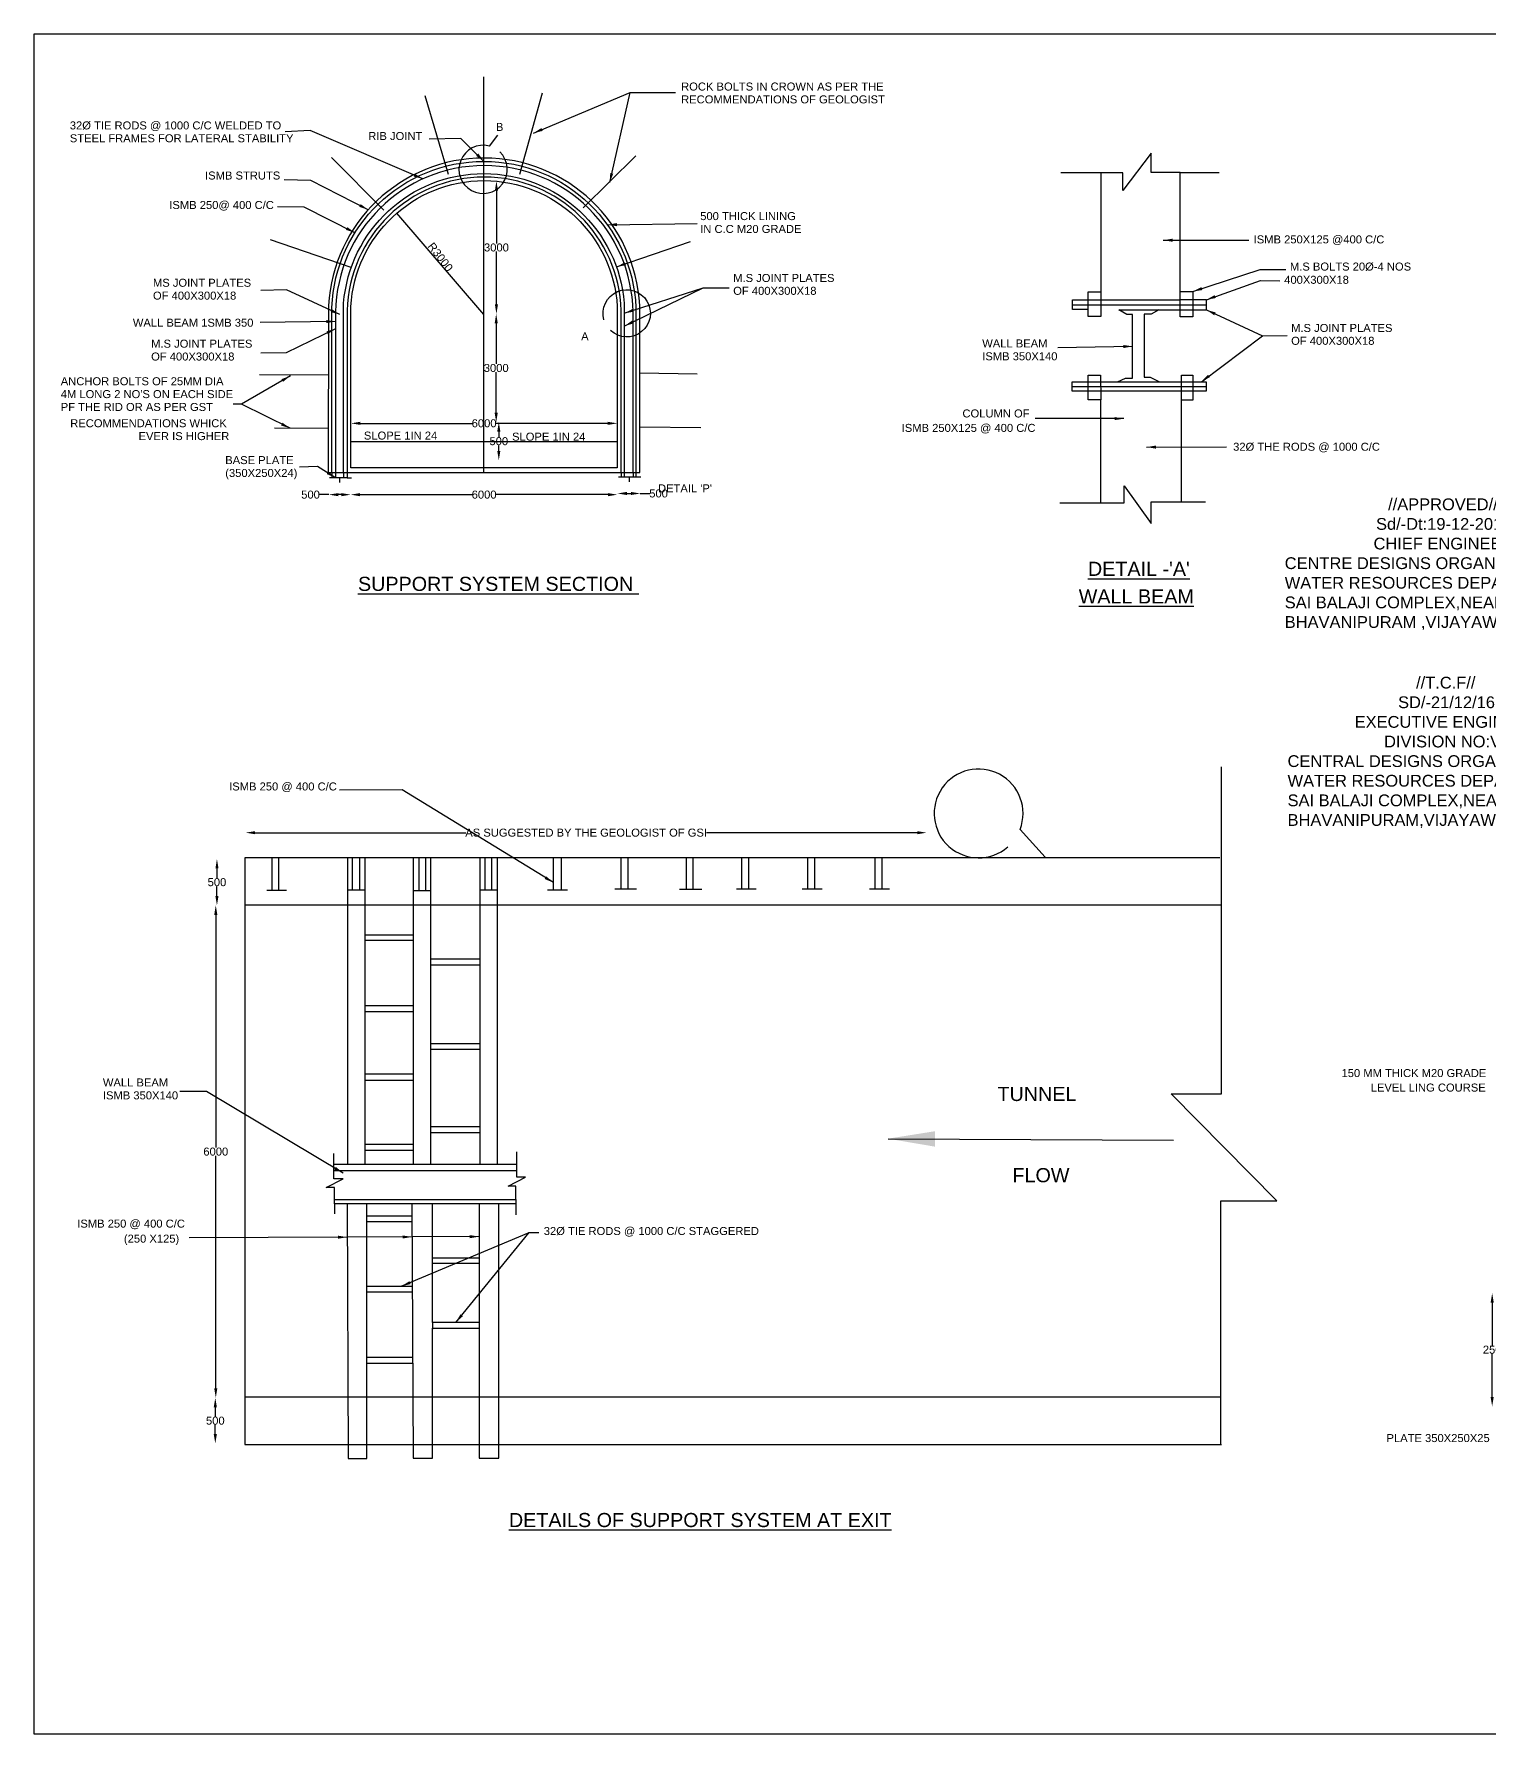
# Model space of a CAD drawing. Header units: millimetres. Extents: x 5124 to 3339048, y 2311 to 45925018.
# Drawn here: x 3333208 to 3336300, y 45921406 to 45925018 of the extents above; entities that cross this region are included whole.
import ezdxf

# ---------------------------------------------------------------- set-up
doc = ezdxf.new("R2010")
doc.units = ezdxf.units.MM
doc.header["$MEASUREMENT"] = 0
for name, color, linetype in [('DIMENSION', 7, 'Continuous'), ('DRAWING', 2, 'Continuous'), ('TEXT', 7, 'Continuous')]:
    doc.layers.add(name, color=color, linetype=linetype)
doc.styles.get("Standard").update_dxf_attribs({"font": 'arial.ttf', "height": 17})
doc.dimstyles.get("Standard").update_dxf_attribs({"dimtxt": 200, "dimasz": 110, "dimexe": 0.18, "dimexo": 0.0625, "dimgap": 0.09, "dimtad": 0, "dimtih": 1, "dimtoh": 1, "dimdec": 0, "dimzin": 0, "dimdsep": 46, "dimtxsty": 'Standard', "dimblk": 'OBLIQUE', "dimcen": 0.09, "dimse1": 1, "dimse2": 1, "dimadec": 0, "dimazin": 0, "dimtfac": 1, "dimtdec": 0, "dimtofl": 0, "dimtmove": 0, "dimatfit": 3, "dimfxl": 1, "dimtolj": 1, "dimtzin": 0, "dimarcsym": 0})

# ---------------------------------------------------------------- blocks, each defined once
blk = doc.blocks.new('*D44')
at = {"layer": 'Defpoints', "color": 0}
for p in [(3334187.2, 45924705), (3334190, 45924705), (3334189.5, 45924423)]:
    blk.add_point(p, dxfattribs=at)
at = {"layer": 'DIMENSION', "color": 0, "lineweight": -2}
for p, q in [((3334190, 45924685), (3334190, 45924572.8)), ((3334190, 45924443), (3334190, 45924555.2))]:
    blk.add_line(p, q, dxfattribs=at)
at = {"layer": 'DIMENSION', "color": 0}
for points in [[(3334186.7, 45924685), (3334193.3, 45924685), (3334190, 45924705)], [(3334186.7, 45924443), (3334193.3, 45924443), (3334190, 45924423)]]:
    blk.add_solid(points, dxfattribs=at)
at = {"layer": 'DIMENSION', "color": 0, "insert": (3334190, 45924564), "char_height": 17, "attachment_point": 5}
blk.add_mtext('\\A1;3000', dxfattribs=at)
blk = doc.blocks.new('*D47')
at = {"layer": 'Defpoints', "color": 0}
for p in [(3334447, 45924041.5), (3334495.5, 45924041.5), (3334495.5, 45924040.5)]:
    blk.add_point(p, dxfattribs=at)
at = {"layer": 'DIMENSION', "color": 0, "lineweight": -2}
for p, q in [((3334467, 45924041.5), (3334475.5, 45924041.5)), ((3334495.5, 45924041.5), (3334515.5, 45924041.5))]:
    blk.add_line(p, q, dxfattribs=at)
at = {"layer": 'DIMENSION', "color": 0}
for points in [[(3334467, 45924044.8), (3334467, 45924038.2), (3334447, 45924041.5)], [(3334475.5, 45924044.8), (3334475.5, 45924038.2), (3334495.5, 45924041.5)]]:
    blk.add_solid(points, dxfattribs=at)
at = {"layer": 'DIMENSION', "color": 0, "insert": (3334534.3, 45924041.5), "char_height": 17, "attachment_point": 5}
blk.add_mtext('\\A1;500', dxfattribs=at)
blk = doc.blocks.new('*D48')
at = {"layer": 'Defpoints', "color": 0}
for p in [(3333880.5, 45924039.5), (3333880.5, 45924039), (3334447, 45924041.5)]:
    blk.add_point(p, dxfattribs=at)
at = {"layer": 'DIMENSION', "color": 0, "lineweight": -2}
for p, q in [((3333900.5, 45924039), (3334138.3, 45924039)), ((3334427, 45924039), (3334189.2, 45924039))]:
    blk.add_line(p, q, dxfattribs=at)
at = {"layer": 'DIMENSION', "color": 0}
for points in [[(3333900.5, 45924042.3), (3333900.5, 45924035.7), (3333880.5, 45924039)], [(3334427, 45924042.3), (3334427, 45924035.7), (3334447, 45924039)]]:
    blk.add_solid(points, dxfattribs=at)
at = {"layer": 'DIMENSION', "color": 0, "insert": (3334163.8, 45924039), "char_height": 17, "attachment_point": 5}
blk.add_mtext('\\A1;6000', dxfattribs=at)
blk = doc.blocks.new('*D49')
at = {"layer": 'Defpoints', "color": 0}
for p in [(3333834, 45924039), (3333834, 45924039), (3333880.5, 45924039)]:
    blk.add_point(p, dxfattribs=at)
at = {"layer": 'DIMENSION', "color": 0, "lineweight": -2}
for p, q in [((3333834, 45924039), (3333814, 45924039)), ((3333860.5, 45924039), (3333854, 45924039))]:
    blk.add_line(p, q, dxfattribs=at)
at = {"layer": 'DIMENSION', "color": 0}
for points in [[(3333854, 45924042.3), (3333854, 45924035.7), (3333834, 45924039)], [(3333860.5, 45924042.3), (3333860.5, 45924035.7), (3333880.5, 45924039)]]:
    blk.add_solid(points, dxfattribs=at)
at = {"layer": 'DIMENSION', "color": 0, "insert": (3333795.2, 45924039), "char_height": 17, "attachment_point": 5}
blk.add_mtext('\\A1;500', dxfattribs=at)
blk = doc.blocks.new('*D50')
at = {"layer": 'Defpoints', "color": 0}
for p in [(3334192, 45924193), (3334192, 45924112), (3334195, 45924112)]:
    blk.add_point(p, dxfattribs=at)
at = {"layer": 'DIMENSION', "color": 0, "lineweight": -2}
for p, q in [((3334195, 45924173), (3334195, 45924161.3)), ((3334195, 45924132), (3334195, 45924143.7))]:
    blk.add_line(p, q, dxfattribs=at)
at = {"layer": 'DIMENSION', "color": 0}
for points in [[(3334191.7, 45924173), (3334198.3, 45924173), (3334195, 45924193)], [(3334191.7, 45924132), (3334198.3, 45924132), (3334195, 45924112)]]:
    blk.add_solid(points, dxfattribs=at)
at = {"layer": 'DIMENSION', "color": 0, "insert": (3334195, 45924152.5), "char_height": 17, "attachment_point": 5}
blk.add_mtext('\\A1;500', dxfattribs=at)
blk = doc.blocks.new('*D51')
at = {"layer": 'Defpoints', "color": 0}
for p in [(3334189.5, 45924423), (3334189.5, 45924423), (3334195, 45924193)]:
    blk.add_point(p, dxfattribs=at)
at = {"layer": 'DIMENSION', "color": 0, "lineweight": -2}
for p, q in [((3334189.5, 45924403), (3334189.5, 45924316.8)), ((3334189.5, 45924213), (3334189.5, 45924299.2))]:
    blk.add_line(p, q, dxfattribs=at)
at = {"layer": 'DIMENSION', "color": 0}
for points in [[(3334186.2, 45924403), (3334192.8, 45924403), (3334189.5, 45924423)], [(3334186.2, 45924213), (3334192.8, 45924213), (3334189.5, 45924193)]]:
    blk.add_solid(points, dxfattribs=at)
at = {"layer": 'DIMENSION', "color": 0, "insert": (3334189.5, 45924308), "char_height": 17, "attachment_point": 5}
blk.add_mtext('\\A1;3000', dxfattribs=at)
blk = doc.blocks.new('*D52')
at = {"layer": 'Defpoints', "color": 0}
for p in [(3333881, 45924190.5), (3334446.5, 45924190.5), (3334446.5, 45924190.5)]:
    blk.add_point(p, dxfattribs=at)
at = {"layer": 'DIMENSION', "color": 0, "lineweight": -2}
for p, q in [((3333901, 45924190.5), (3334138.3, 45924190.5)), ((3334426.5, 45924190.5), (3334189.2, 45924190.5))]:
    blk.add_line(p, q, dxfattribs=at)
at = {"layer": 'DIMENSION', "color": 0}
for points in [[(3333901, 45924193.8), (3333901, 45924187.2), (3333881, 45924190.5)], [(3334426.5, 45924193.8), (3334426.5, 45924187.2), (3334446.5, 45924190.5)]]:
    blk.add_solid(points, dxfattribs=at)
at = {"layer": 'DIMENSION', "color": 0, "insert": (3334163.8, 45924190.5), "char_height": 17, "attachment_point": 5}
blk.add_mtext('\\A1;6000', dxfattribs=at)
blk = doc.blocks.new('*D53')
at = {"layer": 'Defpoints', "color": 0}
for p in [(3333657.5, 45923320), (3335103.5, 45923321), (3335103.5, 45923321)]:
    blk.add_point(p, dxfattribs=at)
at = {"layer": 'DIMENSION', "color": 0, "lineweight": -2}
for p, q in [((3333677.5, 45923321), (3334124.8, 45923321)), ((3335083.5, 45923321), (3334636.2, 45923321))]:
    blk.add_line(p, q, dxfattribs=at)
at = {"layer": 'DIMENSION', "color": 0}
for points in [[(3333677.5, 45923324.3), (3333677.5, 45923317.7), (3333657.5, 45923321)], [(3335083.5, 45923324.3), (3335083.5, 45923317.7), (3335103.5, 45923321)]]:
    blk.add_solid(points, dxfattribs=at)
at = {"layer": 'DIMENSION', "color": 0, "insert": (3334380.5, 45923321), "char_height": 17, "attachment_point": 5}
blk.add_mtext('\\A1;AS SUGGESTED BY THE GEOLOGIST OF GSI', dxfattribs=at)
blk = doc.blocks.new('*D54')
at = {"layer": 'Defpoints', "color": 0}
for p in [(3333592.5, 45923265), (3333596.5, 45923265), (3333595.5, 45923166.5)]:
    blk.add_point(p, dxfattribs=at)
at = {"layer": 'DIMENSION', "color": 0, "lineweight": -2}
for p, q in [((3333596.5, 45923245), (3333596.5, 45923224.5)), ((3333596.5, 45923186.5), (3333596.5, 45923207))]:
    blk.add_line(p, q, dxfattribs=at)
at = {"layer": 'DIMENSION', "color": 0}
for points in [[(3333593.2, 45923245), (3333599.8, 45923245), (3333596.5, 45923265)], [(3333593.2, 45923186.5), (3333599.8, 45923186.5), (3333596.5, 45923166.5)]]:
    blk.add_solid(points, dxfattribs=at)
at = {"layer": 'DIMENSION', "color": 0, "insert": (3333596.5, 45923215.8), "char_height": 17, "attachment_point": 5}
blk.add_mtext('\\A1;500', dxfattribs=at)
blk = doc.blocks.new('*D55')
at = {"layer": 'Defpoints', "color": 0}
for p in [(3333595.5, 45923166.5), (3333594, 45922120.5), (3333594, 45922120.5)]:
    blk.add_point(p, dxfattribs=at)
at = {"layer": 'DIMENSION', "color": 0, "lineweight": -2}
for p, q in [((3333594, 45923146.5), (3333594, 45922652.3)), ((3333594, 45922140.5), (3333594, 45922634.7))]:
    blk.add_line(p, q, dxfattribs=at)
at = {"layer": 'DIMENSION', "color": 0}
for points in [[(3333590.7, 45923146.5), (3333597.3, 45923146.5), (3333594, 45923166.5)], [(3333590.7, 45922140.5), (3333597.3, 45922140.5), (3333594, 45922120.5)]]:
    blk.add_solid(points, dxfattribs=at)
at = {"layer": 'DIMENSION', "color": 0, "insert": (3333594, 45922643.5), "char_height": 17, "attachment_point": 5}
blk.add_mtext('\\A1;6000', dxfattribs=at)
blk = doc.blocks.new('*D56')
at = {"layer": 'Defpoints', "color": 0}
for p in [(3333594, 45922120.5), (3333592.5, 45922023.5), (3333593, 45922023.5)]:
    blk.add_point(p, dxfattribs=at)
at = {"layer": 'DIMENSION', "color": 0, "lineweight": -2}
for p, q in [((3333593, 45922100.5), (3333593, 45922080.8)), ((3333593, 45922043.5), (3333593, 45922063.2))]:
    blk.add_line(p, q, dxfattribs=at)
at = {"layer": 'DIMENSION', "color": 0}
for points in [[(3333589.7, 45922100.5), (3333596.3, 45922100.5), (3333593, 45922120.5)], [(3333589.7, 45922043.5), (3333596.3, 45922043.5), (3333593, 45922023.5)]]:
    blk.add_solid(points, dxfattribs=at)
at = {"layer": 'DIMENSION', "color": 0, "insert": (3333593, 45922072), "char_height": 17, "attachment_point": 5}
blk.add_mtext('\\A1;500', dxfattribs=at)
blk = doc.blocks.new('*D58')
at = {"layer": 'Defpoints', "color": 0}
for p in [(3336304.5, 45922343), (3336304.5, 45922343), (3336305, 45922102.5)]:
    blk.add_point(p, dxfattribs=at)
at = {"layer": 'DIMENSION', "color": 0, "lineweight": -2}
for p, q in [((3336304.5, 45922323), (3336304.5, 45922231.5)), ((3336304.5, 45922122.5), (3336304.5, 45922214))]:
    blk.add_line(p, q, dxfattribs=at)
at = {"layer": 'DIMENSION', "color": 0}
for points in [[(3336301.2, 45922323), (3336307.8, 45922323), (3336304.5, 45922343)], [(3336301.2, 45922122.5), (3336307.8, 45922122.5), (3336304.5, 45922102.5)]]:
    blk.add_solid(points, dxfattribs=at)
at = {"layer": 'DIMENSION', "color": 0, "insert": (3336304.5, 45922222.8), "char_height": 17, "attachment_point": 5}
blk.add_mtext('\\A1;250', dxfattribs=at)

msp = doc.modelspace()

# ---------------------------------------------------------------- linework, layer by layer
at = {"layer": 'DIMENSION', "color": 0}
msp.add_lwpolyline([(3333658.5, 45922021.5), (3335729.5, 45922021.5)], dxfattribs=at)
at = {"layer": 'DRAWING', "color": 0}
msp.add_lwpolyline([(3339048, 45921406.5), (3333208, 45921406.5), (3333208, 45925017.5), (3339048, 45925017.5)], close=True, dxfattribs=at)
for points in [[(3334163.5, 45924086), (3334163.5, 45924926.5)], [(3334088, 45924719), (3334038.5, 45924886.5)], [(3334240, 45924720), (3334288, 45924892.5)], [(3333951, 45924643.5), (3333839.5, 45924755)], [(3334374.5, 45924648), (3334486, 45924758.5)], [(3335642, 45924723.5), (3335580.5, 45924723.5), (3335580.5, 45924764.5), (3335520.5, 45924685), (3335520.5, 45924722.5), (3335388.5, 45924722.5)], [(3335473.5, 45924722.5), (3335473.5, 45924417.5), (3335446.5, 45924417.5), (3335446.5, 45924469.5), (3335473.5, 45924469.5)], [(3335642, 45924470.5), (3335642, 45924723.5), (3335725, 45924723.5)], [(3334163.5, 45924422), (3333978.2, 45924636.7)], [(3333881.5, 45924521.3), (3333710, 45924580)], [(3335446.5, 45924432), (3335413.5, 45924432), (3335413.5, 45924452.5), (3335642, 45924452.5)], [(3335509, 45924279), (3335525.5, 45924286.5), (3335541, 45924286.5), (3335541, 45924421.5), (3335529, 45924421.5), (3335511.5, 45924431.5), (3335697.5, 45924431.5), (3335697.5, 45924453), (3335642, 45924453), (3335642, 45924470.5), (3335669, 45924470.5), (3335669, 45924416.5), (3335642, 45924416.5), (3335642, 45924453)], [(3335413.5, 45924442.2), (3335697.5, 45924442.2)], [(3335596.5, 45924431.5), (3335580, 45924422.5), (3335565.5, 45924422.5), (3335565.5, 45924288.5), (3335578.5, 45924288.5), (3335598, 45924279)], [(3333833.1, 45924292.5), (3333686.5, 45924293.5)], [(3334494.5, 45924297.5), (3334616.5, 45924296)], [(3335644.5, 45924024), (3335644.5, 45924279), (3335697, 45924279), (3335697, 45924258.5), (3335412.5, 45924258.5), (3335412.5, 45924279), (3335644.5, 45924279)], [(3335412.5, 45924268.8), (3335697, 45924268.8)], [(3335473.5, 45924021.5), (3335473.5, 45924240.5), (3335446.5, 45924240.5), (3335446.5, 45924293), (3335473, 45924293), (3335473.5, 45924240.5)], [(3335669, 45924293), (3335669, 45924239.5), (3335644.5, 45924239.5)], [(3335644.5, 45924279), (3335644.5, 45924292.5), (3335669, 45924292.5)], [(3333832.8, 45924179.5), (3333718.5, 45924180)], [(3334494.5, 45924183.3), (3334624, 45924181.5)], [(3333881, 45924152), (3334446.5, 45924152)], [(3333840.5, 45924086), (3333840.5, 45924075)], [(3333848.5, 45924086), (3333848.5, 45924075)], [(3333865.5, 45924086), (3333865.5, 45924075)], [(3334455, 45924086), (3334455, 45924077)], [(3334461.5, 45924086), (3334461.5, 45924077)], [(3334480, 45924086), (3334480, 45924077)], [(3334486, 45924086), (3334486, 45924077)], [(3333857, 45924075), (3333857, 45924065)], [(3333873, 45924075), (3333882, 45924075)], [(3334449, 45924077), (3334496.5, 45924077)], [(3334471.5, 45924077), (3334471.5, 45924066)], [(3335386.5, 45924021.5), (3335523, 45924021.5), (3335523, 45924058), (3335580, 45923978), (3335580, 45924024), (3335696, 45924024)], [(3335728, 45922020), (3335728, 45922539), (3335847, 45922539), (3335622.5, 45922766.5), (3335729.5, 45922766.5), (3335729.5, 45923461)], [(3335726, 45923267.5), (3333656, 45923267.5), (3333656, 45922021.5), (3333658.5, 45922021.5), (3333659, 45922021.5)], [(3333714, 45923199), (3333714, 45923267.5)], [(3333728, 45923199), (3333728, 45923267.5)], [(3333873.5, 45923267.5), (3333873.5, 45922616.5)], [(3333884.5, 45923199.5), (3333884.5, 45923267.5)], [(3333900, 45923199.5), (3333900, 45923267.5)], [(3333911.5, 45922617), (3333911.5, 45923267.5)], [(3334013, 45923267.5), (3334013, 45922617.5)], [(3334025, 45923267.5), (3334025, 45923198)], [(3334040, 45923198), (3334040, 45923267.5)], [(3334050.5, 45922616.5), (3334050.5, 45923267.5)], [(3334154.5, 45923267.5), (3334154.5, 45922616.5)], [(3334165, 45923268), (3334165, 45923199.5)], [(3334180, 45923199.5), (3334180, 45923267.5)], [(3334192, 45922616), (3334192, 45923267.5)], [(3334311, 45923199), (3334311, 45923267.5)], [(3334328, 45923199.5), (3334328, 45923267.5)], [(3334454.5, 45923267.5), (3334454.5, 45923201.5)], [(3334469.5, 45923201.5), (3334469.5, 45923267.5)], [(3334593, 45923267.5), (3334593, 45923201)], [(3334607, 45923267.5), (3334607, 45923201)], [(3334711, 45923202), (3334711, 45923268)], [(3334726, 45923202), (3334726, 45923267.5)], [(3334851, 45923202), (3334851, 45923268)], [(3334866, 45923202), (3334866, 45923267.5)], [(3334994, 45923202), (3334994, 45923268)], [(3335009, 45923202), (3335009, 45923267.5)], [(3333702.5, 45923199), (3333744.5, 45923199)], [(3333873.5, 45923199.5), (3333911.5, 45923199.5)], [(3334013, 45923198), (3334050.5, 45923198)], [(3334154, 45923199.5), (3334192, 45923199.5)], [(3334298.5, 45923199.5), (3334341, 45923199.5)], [(3334441.5, 45923201.5), (3334487.5, 45923201.5)], [(3334579, 45923201), (3334626.5, 45923201)], [(3334699.5, 45923202), (3334741.5, 45923202)], [(3334839.5, 45923202), (3334881.5, 45923202)], [(3334982.5, 45923202), (3335024.5, 45923202)], [(3333656, 45923167.5), (3335729.5, 45923167.5)], [(3334013, 45923103.5), (3333911.5, 45923103.5)], [(3333911.5, 45923092.5), (3334013, 45923092.5)], [(3334050.5, 45923040.5), (3334155, 45923040.5)], [(3334154.5, 45923052.5), (3334051, 45923052.5)], [(3334013, 45922953.5), (3333911.5, 45922953.5)], [(3333911.5, 45922941), (3334013, 45922941)], [(3334155, 45922872.5), (3334050.5, 45922872.5)], [(3334050.5, 45922861), (3334154.5, 45922861)], [(3334013, 45922808), (3333911.5, 45922808)], [(3333911.5, 45922795.5), (3334013, 45922795.5)], [(3334154, 45922696.5), (3334050, 45922696.5)], [(3334051, 45922684.5), (3334154.5, 45922684.5)], [(3334013, 45922659), (3333911, 45922659)], [(3333911, 45922646.5), (3334013, 45922646.5)], [(3334233, 45922603.5), (3334233, 45922643)], [(3333846, 45922541.5), (3333846, 45922567.5), (3333828.5, 45922567.5), (3333864.5, 45922586), (3333845, 45922586), (3333845, 45922639.5)], [(3334233, 45922616.5), (3333845, 45922616.5)], [(3333844.5, 45922603.5), (3334233, 45922603.5)], [(3334231.5, 45922541.5), (3334231.5, 45922570), (3334215, 45922570), (3334251.5, 45922589.5), (3334233.5, 45922589.5), (3334233, 45922589.5), (3334233, 45922603.5)], [(3333875, 45921992), (3333915, 45921992), (3333915, 45922532.5), (3333846, 45922532.5), (3333846, 45922541.5), (3334231.5, 45922541.5), (3334231.5, 45922532.5), (3333915, 45922532.5), (3333873, 45922532.5), (3333875, 45921992)], [(3333846, 45922533), (3333846, 45922511.5)], [(3334010.5, 45922532), (3334013, 45921992.5)], [(3334013, 45921992.5), (3334054, 45921992.5), (3334054, 45922268.5), (3334153, 45922268.5), (3334153, 45921992.5), (3334195, 45921992.5), (3334195, 45922533)], [(3334054, 45922280.5), (3334054, 45922533)], [(3334153.5, 45922532.5), (3334153, 45922268.5)], [(3334231.5, 45922532.5), (3334231.5, 45922509)], [(3333915, 45922507), (3334010.5, 45922507)], [(3333914.5, 45922495), (3334010.5, 45922495)], [(3334054, 45922418), (3334153, 45922418)], [(3334054, 45922406.5), (3334153.5, 45922406.5)], [(3333914.5, 45922357.5), (3334011, 45922357.5)], [(3333914.5, 45922346), (3334012, 45922346)], [(3334153, 45922280.5), (3334054, 45922280.5), (3334054, 45922266.5)], [(3334012, 45922206.5), (3333915, 45922206.5)], [(3333915, 45922194), (3334012, 45922194)], [(3333656, 45922123), (3335729, 45922123)], [(3333656, 45922021.5), (3335729.5, 45922021.5)]]:
    msp.add_lwpolyline(points, dxfattribs=at)
for points in [[(3334192, 45924802.5), (3334174.5, 45924779.5, 7.836938), (3334197, 45924767, 0.733906)], [(3333832.5, 45924086), (3334494.5, 45924086), (3334494.5, 45924440.5, 0.948563), (3333833.5, 45924440.5), (3333832.5, 45924086)], [(3333840.5, 45924086), (3333840.5, 45924436.5, -0.962045), (3334486, 45924436.5), (3334486, 45924086)], [(3334480, 45924086), (3334480, 45924427, 0.984956), (3333848.5, 45924427), (3333848.5, 45924086)], [(3334455, 45924086), (3334455, 45924430, 0.974227), (3333873, 45924430), (3333873, 45924075), (3333835.5, 45924075)], [(3333865.5, 45924086), (3333865.5, 45924445.5, -0.924497), (3334461.5, 45924445.5), (3334461.5, 45924086)], [(3334446.5, 45924096), (3333881, 45924096), (3333881, 45924438.5, -0.946065), (3334446.5, 45924438.5), (3334446.5, 45924096)], [(3334418.4, 45924410.7, -7.254217), (3334432.5, 45924387.5, 1.295359)], [(3335354.9, 45923269.2), (3335301.9, 45923327.7, 8.223469), (3335275.9, 45923290.7, 0.761999)]]:
    msp.add_lwpolyline(points, format="xyb", dxfattribs=at)

# ---------------------------------------------------------------- texts
at = {"layer": 'DRAWING', "color": 0, "char_height": 25, "width": 671.839, "attachment_point": 1}
for s, insert in [('\\pi219.47;//APPROVED// \\P\\pi193.84;Sd/-Dt:19-12-2016 \\P\\pi188.56;CHIEF ENGINEER \\P\\pi0;CENTRE DESIGNS ORGANISATION WATER RESOURCES DEPARTMENT \\PSAI BALAJI COMPLEX,NEAR IRON YARD BHAVANIPURAM ,VIJAYAWADA-520012', (3335864, 45924031)), ('\\pi272.87;//T.C.F// \\P\\pi234.61;SD/-21/12/16 \\P\\pi142.49;EXECUTIVE ENGINEER  \\P\\pi204.93;DIVISION NO:VII \\P\\pi0;CENTRAL DESIGNS ORGANISATION  WATER RESOURCES DEPARTMENT  SAI BALAJI COMPLEX,NEAR IRON YARD BHAVANIPURAM,VIJAYAWADA -520012.', (3335870, 45923652.2))]:
    msp.add_mtext(s, dxfattribs=dict(at, insert=insert))
at = {"layer": 'TEXT', "color": 0}
for s, height, p in [('ROCK BOLTS IN CROWN AS PER THE', 17, (3334582.1, 45924897.4)), ('RECOMMENDATIONS OF GEOLOGIST', 17, (3334582.1, 45924870.1)), ('32Ø TIE RODS @ 1000 C/C WELDED TO', 17, (3333284, 45924814.8)), ('RIB JOINT', 17, (3333917.8, 45924792.3)), ('B', 17, (3334188.9, 45924811.6)), ('STEEL FRAMES FOR LATERAL STABILITY', 17, (3333284, 45924787.5)), ('ISMB STRUTS', 17, (3333571.3, 45924708.4)), ('ISMB 250@ 400 C/C', 17, (3333495.3, 45924645.8)), ('500 THICK LINING', 17, (3334622.7, 45924622.2)), ('IN C.C M20 GRADE', 17, (3334622.7, 45924594.9)), ('ISMB 250X125 @400 C/C', 17, (3335798, 45924572.7)), ('M.S BOLTS 20Ø-4 NOS', 17, (3335875, 45924515)), ('MS JOINT PLATES ', 17, (3333460.6, 45924480.6)), ('M.S JOINT PLATES', 17, (3334692.8, 45924490.8)), ('400X300X18', 17, (3335862.9, 45924486.9)), ('OF 400X300X18', 17, (3333460.6, 45924453.3)), ('OF 400X300X18', 17, (3334692.8, 45924463.5)), ('WALL BEAM 1SMB 350', 17, (3333417.9, 45924395.8)), ('A', 17, (3334369.9, 45924366.8)), ('OF 400X300X18', 17, (3335877.6, 45924357.3)), ('M.S JOINT PLATES', 17, (3335877.6, 45924384.6)), ('OF 400X300X18', 17, (3333456.7, 45924323.9)), ('M.S JOINT PLATES', 17, (3333456.7, 45924351.2)), ('WALL BEAM ', 17, (3335221.6, 45924351.7)), ('ISMB 350X140', 17, (3335221.6, 45924324.4)), ('ANCHOR BOLTS OF 25MM DIA ', 17, (3333264.8, 45924271.4)), ("4M LONG 2 NO'S ON EACH SIDE", 17, (3333264.8, 45924244.1)), ('PF THE RID OR AS PER GST', 17, (3333264.8, 45924216.8)), ('RECOMMENDATIONS WHICK ', 17, (3333284.9, 45924182.2)), ('COLUMN OF ', 17, (3335179.6, 45924203)), ('                      EVER IS HIGHER', 17, (3333284.9, 45924154.9)), ('SLOPE 1IN 24', 17, (3333908.5, 45924156)), ('SLOPE 1IN 24', 17, (3334223.2, 45924153.7)), ('ISMB 250X125 @ 400 C/C', 17, (3335050.6, 45924172.3)), ('BASE PLATE', 17, (3333614.1, 45924103.9)), ('32Ø THE RODS @ 1000 C/C', 17, (3335754.4, 45924132.3)), ('(350X250X24)', 17, (3333614.1, 45924076.6)), ("DETAIL 'P'", 17, (3334533.1, 45924043.9)), ("%%UDETAIL -'A'", 30, (3335446.1, 45923866.5)), ('%%USUPPORT SYSTEM SECTION ', 30, (3333896, 45923834.5)), ('%%UWALL BEAM', 30, (3335426.5, 45923807.9)), ('ISMB 250 @ 400 C/C', 17, (3333622.4, 45923410.7)), ('WALL BEAM', 17, (3333354.3, 45922781.9)), ('150 MM THICK M20 GRADE', 17, (3335984.6, 45922801.9)), ('LEVEL LING COURSE', 17, (3336046.6, 45922771.1)), ('ISMB 350X140', 17, (3333354.3, 45922754.5)), ('TUNNEL', 30, (3335254, 45922751)), ('FLOW', 30, (3335285.8, 45922578.5)), ('ISMB 250 @ 400 C/C', 17, (3333299.8, 45922482.1)), ('(250 X125)', 17, (3333398.9, 45922450.2)), ('32Ø TIE RODS @ 1000 C/C STAGGERED', 17, (3334290.5, 45922466.4)), ('PLATE 350X250X25', 17, (3336080.1, 45922026.6)), ('%%UDETAILS OF SUPPORT SYSTEM AT EXIT', 30, (3334216.5, 45921846))]:
    msp.add_text(s, height=height, dxfattribs=at).set_placement(p)
msp.add_text('R3000', height=17, rotation=307.6227, dxfattribs=at).set_placement((3334043, 45924566.4))

# ---------------------------------------------------------------- dimensions: what is measured, and where the dimension line sits
at = {"layer": 'DIMENSION', "color": 0}
for base, p1, p2, text, override, picture, middle in [((3334190, 45924705), (3334189.5, 45924423), (3334187.2, 45924705), '3000', {"dimtxt": 17, "dimasz": 20, "dimsah": 1, "dimarcsym": 1}, '*D44', (3334190, 45924564)), ((3334189.5, 45924423), (3334195, 45924193), (3334189.5, 45924423), '3000', {"dimtxt": 17, "dimasz": 20, "dimarcsym": 1}, '*D51', (3334189.5, 45924308)), ((3334195, 45924112), (3334192, 45924193), (3334192, 45924112), '500', {"dimtxt": 17, "dimasz": 20, "dimarcsym": 1}, '*D50', (3334195, 45924152.5)), ((3333596.5, 45923265), (3333595.5, 45923166.5), (3333592.5, 45923265), '500', {"dimtxt": 17, "dimasz": 20, "dimarcsym": 1}, '*D54', (3333596.5, 45923215.8)), ((3333594, 45922120.5), (3333595.5, 45923166.5), (3333594, 45922120.5), '6000', {"dimtxt": 17, "dimasz": 20, "dimarcsym": 1}, '*D55', (3333594, 45922643.5)), ((3336304.5, 45922343), (3336305, 45922102.5), (3336304.5, 45922343), '250', {"dimtxt": 17, "dimasz": 20, "dimarcsym": 1}, '*D58', (3336304.5, 45922222.8)), ((3333593, 45922023.5), (3333594, 45922120.5), (3333592.5, 45922023.5), '500', {"dimtxt": 17, "dimasz": 20, "dimarcsym": 1}, '*D56', (3333593, 45922072))]:
    dim = msp.add_linear_dim(base=base, p1=p1, p2=p2, angle=90, text=text, dimstyle='Standard', override=override, dxfattribs=at)
    dim.commit()
    dim.dimension.update_dxf_attribs({"geometry": picture, "text_midpoint": middle})
for base, p1, p2, text, override, picture, middle in [((3334446.5, 45924190.5), (3333881, 45924190.5), (3334446.5, 45924190.5), '6000', {"dimtxt": 17, "dimasz": 20, "dimarcsym": 1}, '*D52', (3334163.8, 45924190.5)), ((3333834, 45924039), (3333880.5, 45924039), (3333834, 45924039), '500', {"dimtxt": 17, "dimasz": 20, "dimarcsym": 1}, '*D49', (3333795.2, 45924039)), ((3333880.5, 45924039), (3334447, 45924041.5), (3333880.5, 45924039.5), '6000', {"dimtxt": 17, "dimasz": 20, "dimarcsym": 1}, '*D48', (3334163.8, 45924039)), ((3334495.5, 45924041.5), (3334447, 45924041.5), (3334495.5, 45924040.5), '500', {"dimtxt": 17, "dimasz": 20, "dimsah": 1, "dimarcsym": 1}, '*D47', (3334534.3, 45924041.5)), ((3335103.5, 45923321), (3333657.5, 45923320), (3335103.5, 45923321), 'AS SUGGESTED BY THE GEOLOGIST OF GSI', {"dimtxt": 17, "dimasz": 20, "dimarcsym": 1}, '*D53', (3334380.5, 45923321))]:
    dim = msp.add_linear_dim(base=base, p1=p1, p2=p2, text=text, dimstyle='Standard', override=override, dxfattribs=at)
    dim.commit()
    dim.dimension.update_dxf_attribs({"geometry": picture, "text_midpoint": middle})

# ---------------------------------------------------------------- leaders
for points, override in [([(3334268.5, 45924807), (3334474, 45924893)], {"dimtxt": 17, "dimasz": 20, "dimgap": 0.09, "dimtad": 0, "dimarcsym": 1}), ([(3334430.5, 45924702), (3334474, 45924893), (3334570.5, 45924893.5)], {"dimtxt": 17, "dimasz": 20, "dimgap": 0.09, "dimtad": 0, "dimarcsym": 1}), ([(3334033.9, 45924709.8), (3333794.5, 45924812.5), (3333741, 45924809.9)], {"dimtxt": 17, "dimasz": 20, "dimgap": 0.09, "dimtad": 0, "dimarcsym": 1}), ([(3334163.5, 45924747), (3334114.5, 45924795.5), (3334047, 45924794)], {"dimtxt": 17, "dimasz": 20, "dimgap": 0.09, "dimtad": 0, "dimarcsym": 1}), ([(3333917.8, 45924644.2), (3333796, 45924706.5), (3333739.5, 45924708)], {"dimtxt": 17, "dimasz": 20, "dimgap": 0.09, "dimtad": 0, "dimarcsym": 1}), ([(3333889.5, 45924595.4), (3333782, 45924649.5), (3333725, 45924650.5)], {"dimtxt": 17, "dimasz": 20, "dimgap": 0.09, "dimtad": 0, "dimarcsym": 1}), ([(3334425.7, 45924612.3), (3334616, 45924615)], {"dimtxt": 17, "dimasz": 20, "dimgap": 0.09, "dimtad": 0, "dimarcsym": 1}), ([(3334444.9, 45924522.9), (3334602, 45924577)], {"dimtxt": 17, "dimasz": 20, "dimgap": 0.09, "dimtad": 0, "dimarcsym": 1}), ([(3335606, 45924579.5), (3335787.5, 45924579.5)], {"dimtxt": 17, "dimasz": 20, "dimgap": 0.09, "dimtad": 0, "dimarcsym": 1}), ([(3335669, 45924470.5), (3335811.5, 45924517.5), (3335866, 45924517.5)], {"dimtxt": 17, "dimasz": 20, "dimgap": 0.09, "dimtad": 0, "dimarcsym": 1}), ([(3335697.5, 45924453), (3335812.5, 45924494), (3335853.5, 45924493)], {"dimtxt": 17, "dimasz": 20, "dimgap": 0.09, "dimtad": 0, "dimarcsym": 1}), ([(3333857.5, 45924421.5), (3333744.5, 45924474), (3333689.5, 45924473)], {"dimtxt": 17, "dimasz": 20, "dimgap": 0.09, "dimtad": 0, "dimarcsym": 1}), ([(3334461.5, 45924397), (3334629, 45924478), (3334684, 45924478)], {"dimtxt": 17, "dimasz": 20, "dimgap": 0.09, "dimtad": 0, "dimarcsym": 1}), ([(3334461.5, 45924424.5), (3334629, 45924478)], {"dimtxt": 17, "dimasz": 20, "dimgap": 0.09, "dimtad": 0, "dimarcsym": 1}), ([(3333848.5, 45924407), (3333688.5, 45924404.5)], {"dimtxt": 17, "dimasz": 20, "dimgap": 0.09, "dimtad": 0, "dimarcsym": 1}), ([(3335697.5, 45924431.5), (3335816.5, 45924376.5)], {"dimtxt": 17, "dimasz": 20, "dimgap": 0.09, "dimtad": 0, "dimarcsym": 1}), ([(3333848.5, 45924391.5), (3333743.5, 45924340.5), (3333690, 45924339.5)], {"dimtxt": 17, "dimasz": 20, "dimgap": 0.09, "dimtad": 0, "dimarcsym": 1}), ([(3335687, 45924279), (3335816.5, 45924376.5), (3335869, 45924377)], {"dimtxt": 17, "dimasz": 20, "dimgap": 0.09, "dimtad": 0, "dimarcsym": 1}), ([(3335541, 45924354), (3335382, 45924351)], {"dimtxt": 17, "dimasz": 20, "dimgap": 0.09, "dimtad": 0, "dimarcsym": 1}), ([(3333752.5, 45924291.5), (3333648.5, 45924231.5), (3333631, 45924231)], {"dimtxt": 17, "dimasz": 20, "dimgap": 0.09, "dimtad": 0, "dimarcsym": 1}), ([(3333752, 45924180), (3333648.5, 45924231.5)], {"dimtxt": 17, "dimasz": 20, "dimgap": 0.09, "dimtad": 0, "dimarcsym": 1}), ([(3335522.5, 45924200.5), (3335334, 45924201)], {"dimtxt": 17, "dimasz": 20, "dimgap": 0.09, "dimtad": 0, "dimarcsym": 1}), ([(3335570.5, 45924140), (3335740.5, 45924140.5)], {"dimtxt": 17, "dimasz": 20, "dimgap": 0.09, "dimtad": 0, "dimarcsym": 1}), ([(3333848.5, 45924075), (3333810, 45924098.5), (3333771.5, 45924097.5)], {"dimtxt": 17, "dimasz": 20, "dimgap": 0.09, "dimtad": 0, "dimarcsym": 1}), ([(3334311, 45923215), (3333989.5, 45923412), (3333856.5, 45923411.5)], {"dimtxt": 17, "dimasz": 20, "dimgap": 0.09, "dimtad": 0, "dimarcsym": 1}), ([(3333864.5, 45922598), (3333574, 45922771), (3333518, 45922771)], {"dimtxt": 17, "dimasz": 20, "dimgap": 0.09, "dimtad": 0, "dimarcsym": 1}), ([(3335021.5, 45922671), (3335627.5, 45922668)], {"dimtxt": 17, "dimasz": 100, "dimgap": 0.09, "dimtad": 0, "dimarcsym": 1}), ([(3333873.3, 45922461.8), (3333537.5, 45922460.6)], {"dimtxt": 17, "dimasz": 20, "dimgap": 0.09, "dimtad": 0, "dimarcsym": 1}), ([(3334010.8, 45922462.3), (3333873.3, 45922461.8)], {"dimtxt": 17, "dimasz": 20, "dimgap": 0.09, "dimtad": 0, "dimarcsym": 1}), ([(3333988, 45922357.5), (3334259.5, 45922471.5)], {"dimtxt": 17, "dimasz": 20, "dimgap": 0.09, "dimtad": 0, "dimarcsym": 1}), ([(3334153.4, 45922463), (3334010.8, 45922462.3)], {"dimtxt": 17, "dimasz": 20, "dimgap": 0.09, "dimtad": 0, "dimarcsym": 1}), ([(3334103.5, 45922280.5), (3334259.5, 45922471.5), (3334280, 45922471.5)], {"dimtxt": 17, "dimasz": 20, "dimgap": 0.09, "dimtad": 0, "dimarcsym": 1})]:
    msp.add_leader(points, dimstyle='Standard', override=override, dxfattribs=at)

doc.saveas('drawing.dxf')
